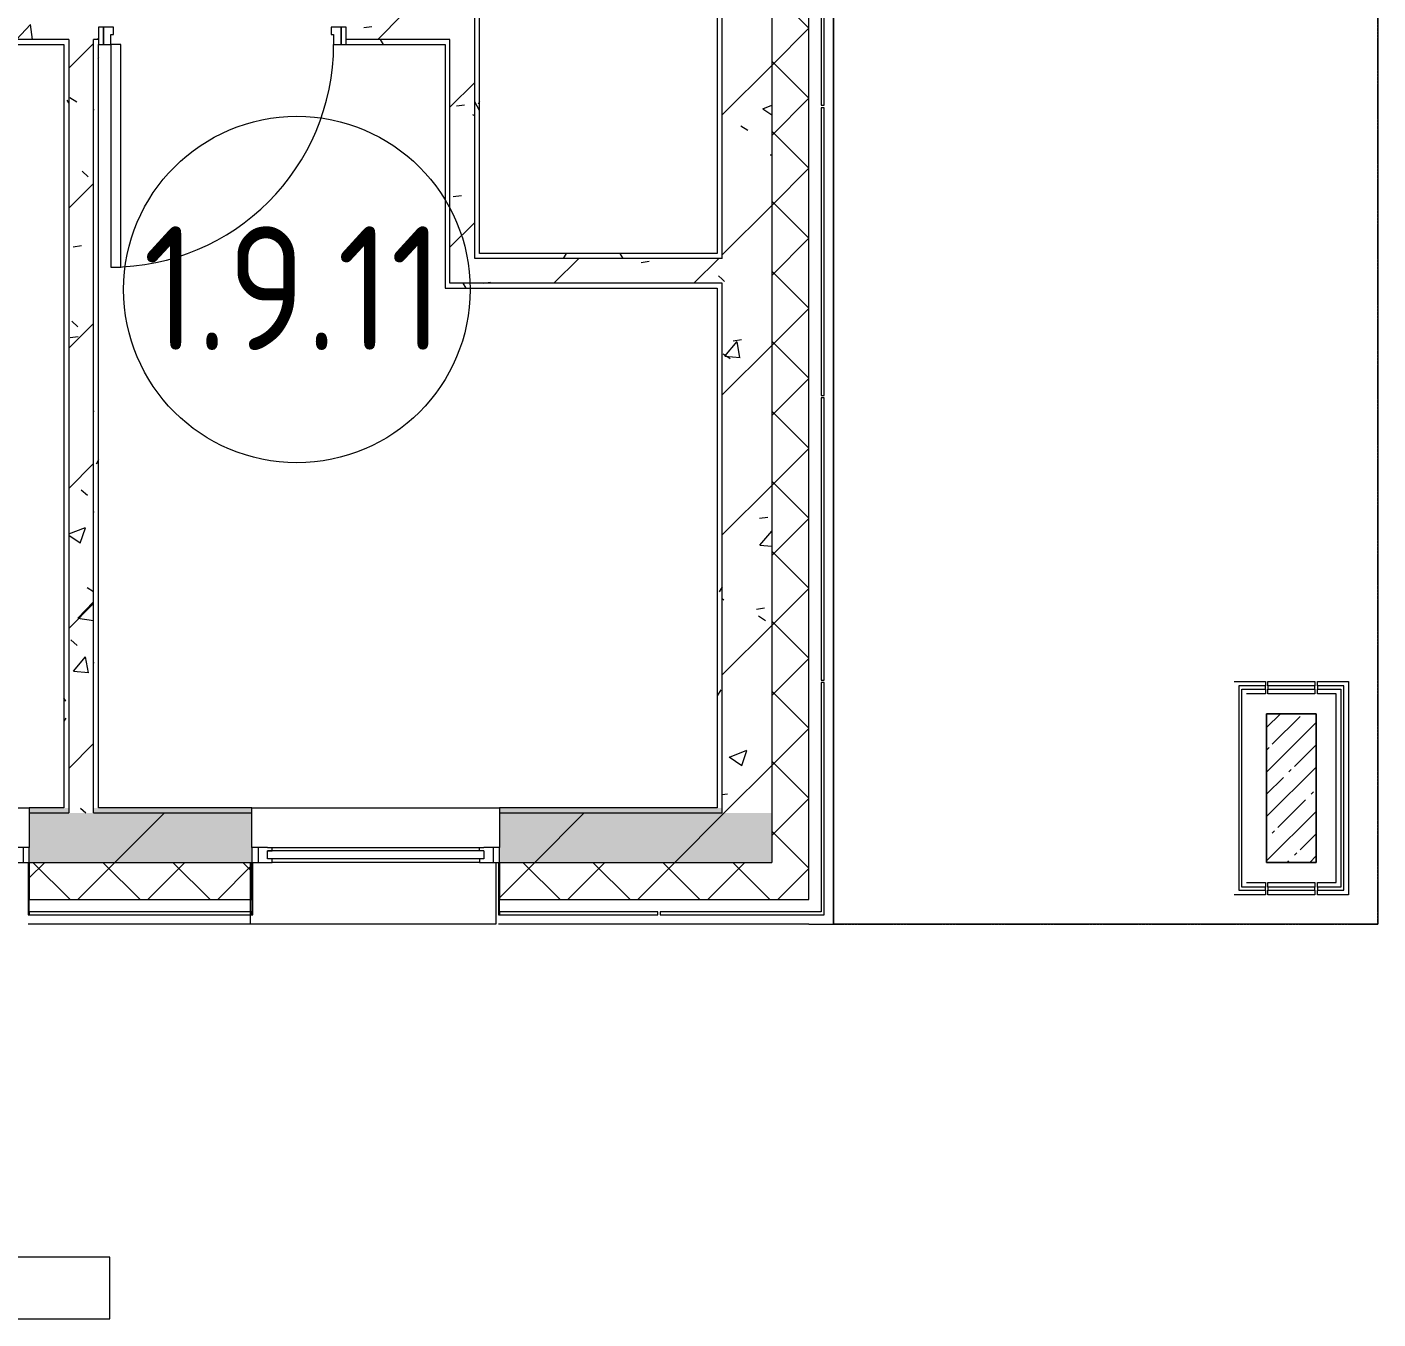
# Model space of a CAD drawing. Header units: millimetres. Extents: x -500089 to 1469082, y -290736 to 166440.
# Drawn here: x 1219145 to 1224604, y -75815 to -70595 of the extents above; entities that cross this region are included whole.
import ezdxf

# ---------------------------------------------------------------- set-up
doc = ezdxf.new("R2010")
doc.units = ezdxf.units.MM
doc.linetypes.add('ASVP_Штриховая_ш3 п1_5', pattern=[4.5, 3, -1.5])
for name, color, linetype, lineweight in [('_ Окна', 7, 'Continuous', 0), ('Витраж', 7, 'Continuous', 0), ('Двери', 7, 'Continuous', 0), ('Линии', 7, 'Continuous', 0), ('Марки помещений', 7, 'Continuous', 0), ('Несущие колонны', 7, 'Continuous', 0), ('Окна', 7, 'Continuous', 0), ('Стены', 7, 'Continuous', 0), ('Стены наружные', 7, 'Continuous', 0), ('Стены несущие', 7, 'Continuous', 0), ('Стены отделка', 7, 'Continuous', 0), ('Стены штриховка', 7, 'Continuous', 0)]:
    doc.layers.add(name, color=color, linetype=linetype, lineweight=lineweight)
doc.styles.add('GOST Common_1', font='', dxfattribs={"width": 0.9, "height": 700})
doc.styles.get('GOST Common_1').set_extended_font_data('GOST Common')
pattern_1 = [(0, (1111853.59, -73570.49), (812.8, 203.2), [67.056, -542.544, 67.056, -542.544, -3251.2]), (0, (1111853.59, -73570.49), (812.8, 203.2), [-1219.2, 67.056, -1152.144, 67.056, -542.544, -1422.4]), (0, (1111853.59, -73570.49), (812.8, 203.2), [-3048, 67.056, -339.344, 67.056, -948.944]), (120, (1112158.39, -73468.89), (-582.37636, 602.30545), [67.056, -542.544, 67.056, -542.544, -3251.2]), (120, (1112158.39, -73468.89), (-582.37636, 602.30545), [-1219.2, 67.056, -1152.144, 67.056, -542.544, -1422.4]), (120, (1112158.39, -73468.89), (-582.37636, 602.30545), [-3048, 67.056, -339.344, 67.056, -948.944]), (240, (1112259.99, -73062.49), (-230.42364, -805.50545), [67.056, -542.544, 67.056, -542.544, -3251.2]), (240, (1112259.99, -73062.49), (-230.42364, -805.50545), [-1219.2, 67.056, -1152.144, 67.056, -542.544, -1422.4]), (240, (1112259.99, -73062.49), (-230.42364, -805.50545), [-3048, 67.056, -339.344, 67.056, -948.944])]
pattern_2 = [(45, (1111853.6, -73570.5), (-282.8427, 282.8427), [])]
pattern_3 = [(50, (1111853.6, -73570.5), (728.7365, -63.7558), [76.2, -838.2]), (355, (1111853.6, -73570.5), (-140.9716, 764.2276), [60.96, -670.56]), (100.451, (1111914.3, -73575.8), (587.77, 700.4668), [64.76, -712.36]), (46.184, (1111853.6, -73367.3), (1084.316, -168.171), [114.3, -1257.3]), (96.636, (1111943.9, -73381.3), (949.61, 989.71), [97.14, -1068.54]), (351.184, (1111853.6, -73367.3), (949.62, 989.701), [91.44, -1005.84]), (21, (1111955.2, -73418.1), (606.458, -409.0606), [76.2, -838.2]), (326, (1111955.2, -73418.1), (247.2083, 736.753), [60.96, -670.56]), (71.451, (1112005.7, -73452.2), (853.6683, 327.6855), [64.76, -712.36]), (37.5, (1111853.59, -73570.5), (12.3547, 338.2201), [33.528, -628.904, 33.528, -647.192, -673.1]), (37.5, (1111853.59, -73570.5), (12.3547, 338.2201), [-1343.152, 33.528, -639.572]), (7.5, (1111853.6, -73570.5), (267.2789, 400.7221), [33.528, -354.584, 33.528, -613.664, -256.54]), (7.5, (1111853.6, -73570.5), (267.2789, 400.7221), [-1035.304, 33.528, -223.012]), (327.5, (1111627.02, -73570.5), (542.3633, -22.91534), [33.528, -220.472, 33.528, -758.952, -1051.56]), (327.5, (1111627.02, -73570.5), (542.3633, -22.91534), [-1046.48, 33.528, -1018.032]), (317.5, (1111525.4, -73570.5), (592.517, 101.7071), [33.528, -296.672, 33.528, -492.76, -746.76]), (317.5, (1111525.4, -73570.5), (592.517, 101.7071), [-856.488, 33.528, -713.232])]
pattern_4 = [(45, (1111853.59, -73570.49), (-141.42136, 141.42136), []), (135, (1111853.59, -73570.49), (-141.42136, -141.42136), [])]

# ---------------------------------------------------------------- blocks, each defined once
blk = doc.blocks.new('Прямоугольный импост - 30х300 мм _Отлив_ Серый-2983340-З Этаж 01')
at = {"layer": 'Витраж'}
for p, q in [((104394, -650), (104394, -400)), ((105386, -400), (105386, -650)), ((105386, -650), (104394, -650))]:
    blk.add_line(p, q, dxfattribs=at)
blk = doc.blocks.new('Прямоугольный импост - 5х250 мм _наружный откос_ Серый-2984104-З Этаж 01')
at = {"layer": 'Витраж', "lineweight": 18}
for p, q in [((-4, 262.5), (0, 262.5)), ((-4, 50), (-4, 262.5)), ((0, 262.5), (0, 50))]:
    blk.add_line(p, q, dxfattribs=at)
blk = doc.blocks.new('Прямоугольный импост - 5х250 мм _наружный откос_ Серый-2984105-З Этаж 01')
at = {"layer": 'Витраж', "lineweight": 18}
for p, q in [((0, 262.5), (-4, 262.5)), ((-4, 262.5), (-4, 50)), ((0, 50), (0, 262.5))]:
    blk.add_line(p, q, dxfattribs=at)
blk = doc.blocks.new('Прямоугольный импост - 10х50 мм _Воздух_-3042066-З Этаж 01')
at = {"layer": 'Витраж'}
for p, q in [((112505, -500), (112505, -481.3)), ((112505, -481.3), (112581.3, -481.3)), ((112505, -531.3), (112505, -512.5)), ((112631.3, -531.3), (112505, -531.3))]:
    blk.add_line(p, q, dxfattribs=at)
blk = doc.blocks.new('Прямоугольный импост - 10х50 мм _Воздух_-3042067-З Этаж 01')
at = {"layer": 'Витраж'}
for p, q in [((112631.3, 331.2), (112631.3, -531.3)), ((112581.3, -481.3), (112581.3, 281.2))]:
    blk.add_line(p, q, dxfattribs=at)
blk = doc.blocks.new('Прямоугольный импост - 10х50 мм _Воздух_-3042068-З Этаж 01')
at = {"layer": 'Витраж'}
for p, q in [((112218.8, -481.3), (112295, -481.3)), ((112295, -481.3), (112295, -500)), ((112295, -531.3), (112168.8, -531.3)), ((112295, -512.5), (112295, -531.3))]:
    blk.add_line(p, q, dxfattribs=at)
blk = doc.blocks.new('Прямоугольный импост - 10х50 мм _Воздух_-3041853-З Этаж 01')
at = {"layer": 'Витраж'}
for p, q in [((112305, -500), (112305, -481.3)), ((112305, -481.3), (112495, -481.3)), ((112495, -481.3), (112495, -500)), ((112305, -531.3), (112305, -512.5)), ((112495, -531.3), (112305, -531.3)), ((112495, -512.5), (112495, -531.3))]:
    blk.add_line(p, q, dxfattribs=at)
blk = doc.blocks.new('Верх стены приямка 2 - Верх стены приямка 2-3044247-З Этаж 01')
at = {"layer": 'Стены'}
for p, q in [((100875, -650), (100625, -650)), ((100625, -650), (100625, -2245)), ((100875, -1995), (100875, -650)), ((107625, -1995), (100875, -1995)), ((107625, -2245), (107625, -1995)), ((100625, -2245), (107625, -2245))]:
    blk.add_line(p, q, dxfattribs=at)
blk = doc.blocks.new('АР_СОШ_Верзилово_Фасады_rvt-2-З Этаж 01')
at = {"layer": 'Стены наружные'}
for p, q in [((110550, 5000), (110550, -650)), ((108204, -650), (107296, -650)), ((110450, -650), (109196, -650)), ((110450, -650), (110550, -650))]:
    blk.add_line(p, q, dxfattribs=at)
at = {"layer": 'Стены отделка', "lineweight": 9}
for p, q in [((110500, 3798.8), (110500, 2658.8)), ((110512.5, 2658.8), (110512.5, 3798.8)), ((110500, 2658.8), (110512.5, 2658.8)), ((110512.5, 2648.8), (110500, 2648.8)), ((110500, 2648.8), (110500, 1486.3)), ((110512.5, 1486.3), (110512.5, 2648.8)), ((110500, 1486.3), (110512.5, 1486.3)), ((110512.5, 1476.2), (110500, 1476.2)), ((110500, 1476.2), (110500, 336.2)), ((110512.5, 336.2), (110512.5, 1476.2)), ((110500, 336.2), (110512.5, 336.2)), ((110512.5, 326.2), (110500, 326.2)), ((110500, 326.2), (110500, -600)), ((110512.5, -600), (110512.5, 326.2)), ((112295, 312.5), (112187.5, 312.5)), ((112187.5, 312.5), (112187.5, 300)), ((112187.5, 300), (112187.5, -500)), ((112200, -500), (112200, 300)), ((112200, 300), (112295, 300)), ((112295, 300), (112295, 312.5)), ((112495, 312.5), (112305, 312.5)), ((112305, 312.5), (112305, 300)), ((112305, 300), (112495, 300)), ((112495, 300), (112495, 312.5)), ((112612.5, 312.5), (112505, 312.5)), ((112505, 312.5), (112505, 300)), ((112505, 300), (112600, 300)), ((112600, 300), (112600, -500)), ((112612.5, 300), (112612.5, 312.5)), ((112612.5, -512.5), (112612.5, 300)), ((112187.5, -500), (112187.5, -512.5)), ((112187.5, -512.5), (112295, -512.5)), ((112295, -500), (112200, -500)), ((112295, -512.5), (112295, -500)), ((112495, -500), (112305, -500)), ((112305, -500), (112305, -512.5)), ((112305, -512.5), (112495, -512.5)), ((112495, -512.5), (112495, -500)), ((112600, -500), (112505, -500)), ((112505, -500), (112505, -512.5)), ((112505, -512.5), (112600, -512.5)), ((112600, -512.5), (112612.5, -512.5)), ((108200, -600), (107300, -600)), ((107300, -600), (107300, -612.5)), ((108200, -612.5), (108200, -600)), ((109840, -600), (109200, -600)), ((109200, -600), (109200, -612.5)), ((109840, -612.5), (109840, -600)), ((110500, -600), (109850, -600)), ((109850, -600), (109850, -612.5)), ((110512.5, -612.5), (110512.5, -600)), ((107300, -612.5), (108200, -612.5)), ((109200, -612.5), (109840, -612.5)), ((109850, -612.5), (110512.5, -612.5))]:
    blk.add_line(p, q, dxfattribs=at)
at = {"lineweight": 9, "rotation": 180}
for name, p in [('Прямоугольный импост - 10х50 мм _Воздух_-3042066-З Этаж 01', (224800, -200)), ('Прямоугольный импост - 10х50 мм _Воздух_-3041853-З Этаж 01', (224800, -200)), ('Прямоугольный импост - 10х50 мм _Воздух_-3042068-З Этаж 01', (224800, -200)), ('Прямоугольный импост - 5х250 мм _наружный откос_ Серый-2984105-З Этаж 01', (108200, -350))]:
    blk.add_blockref(name, p, dxfattribs=at)
at = {"lineweight": 9}
for name, p in [('Прямоугольный импост - 10х50 мм _Воздух_-3042067-З Этаж 01', (0, 0)), ('Прямоугольный импост - 30х300 мм _Отлив_ Серый-2983340-З Этаж 01', (3800, 0)), ('Прямоугольный импост - 10х50 мм _Воздух_-3042068-З Этаж 01', (0, 0)), ('Прямоугольный импост - 10х50 мм _Воздух_-3041853-З Этаж 01', (0, 0)), ('Прямоугольный импост - 10х50 мм _Воздух_-3042066-З Этаж 01', (0, 0)), ('Верх стены приямка 2 - Верх стены приямка 2-3044247-З Этаж 01', (0, 0))]:
    blk.add_blockref(name, p, dxfattribs=at)
at = {"lineweight": 9, "extrusion": (0, 0, -1), "rotation": 180}
for p in [(-107300, -350), (-109200, -350)]:
    blk.add_blockref('Прямоугольный импост - 5х250 мм _наружный откос_ Серый-2984104-З Этаж 01', p, dxfattribs=at)
blk = doc.blocks.new('ADSK_КолоннаЖБ_Прямоугольная - 200x600 мм-V325-З Этаж 01')
at = {"layer": 'Несущие колонны'}
h = blk.add_hatch(dxfattribs=at)
h.set_pattern_fill('FP_113', color=256, style=0, pattern_type=2)
h.set_pattern_definition([(315, (100, 112400), (89.80256, 89.80256), []), (315, (100, 112310.2), (89.80256, 89.80256), [158.75, -31.75, 13.411, -18.339])])
h.paths.add_polyline_path([(-300, -100), (300, -100), (300, 100), (-300, 100)], flags=0)
at = {"layer": 'Несущие колонны', "lineweight": 18}
for p, q in [((-300, -100), (-300, 100)), ((-300, 100), (300, 100)), ((300, 100), (-300, 100)), ((-300, 100), (-300, -100)), ((300, 100), (300, -100)), ((300, -100), (300, 100)), ((300, -100), (-300, -100)), ((-300, -100), (300, -100))]:
    blk.add_line(p, q, dxfattribs=at)
blk = doc.blocks.new('ASVP_ДверьДеревянная_1 полотно - Входная_внутр_ 900х2000h_полотно_ Г Л _850 в чистоте_-4213429-З Этаж 01')
at = {"layer": 'Двери', "lineweight": 18}
for p, q in [((450, 970), (410, 970)), ((410, 970), (410, 70)), ((450, 70), (450, 970)), ((-480, 70), (-500, 70)), ((-500, 70), (-500, 0)), ((-450, 70), (-480, 70)), ((-480, 70), (-480, 0)), ((-480, 0), (-480, 70)), ((-450, 30), (-450, 70)), ((410, 70), (450, 70)), ((480, 70), (450, 70)), ((450, 70), (450, 30)), ((480, 0), (480, 70)), ((500, 70), (480, 70)), ((480, 70), (480, 0)), ((500, 0), (500, 70)), ((-500, 0), (-480, 0)), ((-480, 0), (-440, 0)), ((-440, 30), (-450, 30)), ((-440, 0), (-440, 30)), ((450, 30), (440, 30)), ((440, 30), (440, 0)), ((440, 0), (480, 0)), ((480, 0), (500, 0))]:
    blk.add_line(p, q, dxfattribs=at)
at = {"layer": 'Двери'}
blk.add_arc((450, 70), 900, 90, 180, dxfattribs=at)
blk = doc.blocks.new('Окно_ПВХ_1Створка - ОП_2000_h_х1000_1ст Серый-3674687-З Этаж 01')
at = {"layer": '_ Окна'}
for p, q in [((-419, 110), (-500, 110)), ((-500, 110), (-500, 50)), ((-475, 50), (-475, 110)), ((-419, 96), (-419, 110)), ((419, 110), (419, 96)), ((500, 110), (419, 110)), ((475, 50), (475, 110)), ((500, 50), (500, 110)), ((-437, 64), (-437, 96)), ((-437, 96), (-419, 96)), ((-437, 64), (437, 64)), ((-437, 64), (-419, 64)), ((-419, 96), (419, 96)), ((-419, 64), (-419, 50)), ((419, 96), (437, 96)), ((419, 64), (419, 50)), ((437, 64), (419, 64)), ((437, 96), (437, 64)), ((-500, 50), (-437, 50)), ((-419, 50), (-437, 50)), ((437, 50), (419, 50)), ((437, 50), (500, 50))]:
    blk.add_line(p, q, dxfattribs=at)
at = {"layer": 'Окна'}
for p, q in [((-419, 110), (419, 110)), ((419, 50), (-419, 50))]:
    blk.add_line(p, q, dxfattribs=at)
blk = doc.blocks.new('ASVP_Марка_Помещение_ОдноЗначение - Номер-684784-З Этаж 01')
at = {"layer": 'Марки помещений'}
blk.add_circle((0, 0), 3.5, dxfattribs=at)

msp = doc.modelspace()

# ---------------------------------------------------------------- hatches: boundary and pattern name
at = {"layer": 'Стены штриховка'}
h = msp.add_hatch(dxfattribs=at)
h.set_pattern_fill('FP_174', color=256, style=0, pattern_type=2)
h.set_pattern_definition(pattern_1)
h.paths.add_polyline_path([(1221953.586, -73750.488), (1221953.586, -71630.488), (1221933.586, -71630.488), (1221933.586, -73750.488), (1221944.657, -73750.488)], flags=0)
h.paths.add_polyline_path([(1221933.586, -71530.488), (1221953.586, -71530.488), (1221953.586, -69295.488), (1221933.586, -69295.488), (1221933.586, -71510.488)], flags=0)
h.paths.add_polyline_path([(1221953.586, -69195.488), (1221953.586, -69095.488), (1221933.586, -69175.488), (1221933.586, -69195.488)], flags=0)
h.paths.add_polyline_path([(1221933.586, -69095.488), (1221953.586, -69095.488), (1221953.586, -68570.488), (1221933.586, -68570.488)], flags=0)
h.paths.add_polyline_path([(1221953.586, -66820.488), (1221953.586, -66720.488), (1221933.586, -66720.488), (1221951.086, -66807.988)], flags=0)
h.paths.add_polyline_path([(1221933.586, -67420.488), (1221953.586, -67420.488), (1221953.586, -66820.488), (1221933.586, -66820.488), (1221933.586, -67079.17)], flags=0)
h.paths.add_polyline_path([(1221953.586, -66620.488), (1221953.586, -66220.488), (1221933.586, -66220.488), (1221933.586, -66620.488)], flags=0)
h.paths.add_polyline_path([(1221953.586, -65220.488), (1221952.549, -64600.488), (1221933.586, -64600.488), (1221933.586, -65220.488)], flags=0)
h = msp.add_hatch(dxfattribs=at)
h.set_pattern_fill('FP_201', color=256, style=0, pattern_type=2)
h.set_pattern_definition(pattern_2)
h.paths.add_polyline_path([(1222153.586, -73770.488), (1222153.586, -68570.488), (1221953.586, -68570.488), (1221953.586, -73770.488), (1222153.007, -73770.488)], flags=0)
h.paths.add_polyline_path([(1222063.586, -67420.488), (1222153.586, -67420.488), (1222153.586, -66220.488), (1221953.586, -66220.488), (1221953.586, -67420.488), (1222037.385, -67420.488)], flags=0)
h.paths.add_polyline_path([(1221953.586, -65220.488), (1222153.586, -65220.488), (1222153.586, -64620.488), (1221953.586, -64620.488), (1221953.586, -65028.749)], flags=0)
h = msp.add_hatch(dxfattribs=at)
h.set_pattern_fill('FP_31', color=256, style=0, pattern_type=2)
h.set_pattern_definition(pattern_3)
h.paths.add_polyline_path([(1222153.586, -73770.488), (1222153.586, -68570.488), (1221953.586, -68570.488), (1221953.586, -73770.488), (1222153.007, -73770.488)], flags=0)
h.paths.add_polyline_path([(1222063.586, -67420.488), (1222153.586, -67420.488), (1222153.586, -66220.488), (1221953.586, -66220.488), (1221953.586, -67420.488), (1222037.385, -67420.488)], flags=0)
h.paths.add_polyline_path([(1221953.586, -65220.488), (1222153.586, -65220.488), (1222153.586, -64620.488), (1221953.586, -64620.488), (1221953.586, -65028.749)], flags=0)
h = msp.add_hatch(dxfattribs=at)
h.set_pattern_fill('FP_32', color=256, style=0, pattern_type=2)
h.set_pattern_definition(pattern_4)
h.paths.add_polyline_path([(1222153.586, -74120.488), (1222303.586, -74120.488), (1222303.586, -68570.488), (1222153.586, -68570.488), (1222153.586, -74070.488)], flags=0)
h.paths.add_polyline_path([(1222303.586, -67420.488), (1222303.586, -66220.488), (1222153.586, -66220.488), (1222153.586, -67420.488)], flags=0)
h.paths.add_polyline_path([(1222173.586, -65220.488), (1222303.586, -65220.488), (1222303.586, -64820.488), (1222153.586, -64820.488), (1222153.586, -65220.488)], flags=0)
h = msp.add_hatch(dxfattribs=at)
h.set_pattern_fill('FP_174', color=256, style=0, pattern_type=2)
h.set_pattern_definition(pattern_1)
h.paths.add_polyline_path([(1220833.586, -71650.488), (1220853.586, -71650.488), (1220853.586, -70645.488), (1220833.586, -70645.488), (1220833.586, -71630.488)], flags=0)
h.paths.add_polyline_path([(1220842.286, -70545.488), (1220853.586, -70545.488), (1220853.586, -69315.488), (1220833.586, -69315.488), (1220833.586, -70545.488)], flags=0)
h = msp.add_hatch(dxfattribs=at)
h.set_pattern_fill('FP_201', color=256, style=0, pattern_type=2)
h.set_pattern_definition(pattern_2)
h.paths.add_polyline_path([(1220853.586, -71630.488), (1220953.586, -71630.488), (1220953.586, -69295.488), (1220853.586, -69295.488), (1220853.586, -71530.488)], flags=0)
h = msp.add_hatch(dxfattribs=at)
h.set_pattern_fill('FP_31', color=256, style=0, pattern_type=2)
h.set_pattern_definition(pattern_3)
h.paths.add_polyline_path([(1220853.586, -71630.488), (1220953.586, -71630.488), (1220953.586, -69295.488), (1220853.586, -69295.488), (1220853.586, -71530.488)], flags=0)
h = msp.add_hatch(dxfattribs=at)
h.set_pattern_fill('FP_174', color=256, style=0, pattern_type=2)
h.set_pattern_definition(pattern_1)
h.paths.add_polyline_path([(1220953.586, -71530.488), (1220973.586, -71530.488), (1220973.586, -69315.488), (1220953.586, -69315.488), (1220953.586, -71395.404)], flags=0)
h = msp.add_hatch(dxfattribs=at)
h.set_pattern_fill('FP_201', color=256, style=0, pattern_type=2)
h.set_pattern_definition(pattern_2)
h.paths.add_polyline_path([(1220853.586, -70645.488), (1220853.586, -70545.488), (1220433.586, -70545.488), (1220433.586, -70645.488), (1220833.586, -70645.488)], flags=0)
h.paths.add_polyline_path([(1215723.585, -70645.488), (1215823.585, -70645.488), (1215823.585, -70545.488), (1215703.585, -70545.488), (1215703.585, -70645.488)], flags=0)
h.paths.add_polyline_path([(1217410.854, -70645.488), (1219433.586, -70645.488), (1219433.586, -70545.488), (1216823.585, -70545.488), (1216823.585, -70645.488)], flags=0)
h = msp.add_hatch(dxfattribs=at)
h.set_pattern_fill('FP_31', color=256, style=0, pattern_type=2)
h.set_pattern_definition(pattern_3)
h.paths.add_polyline_path([(1220853.586, -70645.488), (1220853.586, -70545.488), (1220433.586, -70545.488), (1220433.586, -70645.488), (1220833.586, -70645.488)], flags=0)
h.paths.add_polyline_path([(1215723.585, -70645.488), (1215823.585, -70645.488), (1215823.585, -70545.488), (1215703.585, -70545.488), (1215703.585, -70645.488)], flags=0)
h.paths.add_polyline_path([(1217410.854, -70645.488), (1219433.586, -70645.488), (1219433.586, -70545.488), (1216823.585, -70545.488), (1216823.585, -70645.488)], flags=0)
h = msp.add_hatch(dxfattribs=at)
h.set_pattern_fill('FP_174', color=256, style=0, pattern_type=2)
h.set_pattern_definition(pattern_1)
h.paths.add_polyline_path([(1219433.586, -70665.488), (1219433.586, -70645.488), (1219413.586, -70645.488), (1219413.586, -70665.488)], flags=0)
h.paths.add_polyline_path([(1217804.901, -70665.488), (1219313.586, -70665.488), (1219313.586, -70645.488), (1216823.585, -70645.488), (1216823.585, -70665.488), (1217439.927, -70665.488)], flags=0)
h.paths.add_polyline_path([(1215823.585, -70665.488), (1215823.585, -70645.488), (1215723.585, -70645.488), (1215723.585, -70665.488)], flags=0)
h.paths.add_polyline_path([(1220433.586, -70665.488), (1220833.586, -70665.488), (1220833.171, -70645.488), (1220433.586, -70645.488)], flags=0)
h = msp.add_hatch(dxfattribs=at)
h.set_pattern_fill('FP_174', color=256, style=0, pattern_type=2)
h.set_pattern_definition(pattern_1)
h.paths.add_polyline_path([(1219313.586, -73750.488), (1219313.586, -70665.488), (1219293.586, -70665.488), (1219293.586, -73750.488)], flags=0)
h = msp.add_hatch(dxfattribs=at)
h.set_pattern_fill('FP_201', color=256, style=0, pattern_type=2)
h.set_pattern_definition(pattern_2)
h.paths.add_polyline_path([(1219313.586, -73770.488), (1219413.586, -73770.488), (1219413.586, -70645.488), (1219313.586, -70645.488), (1219313.586, -73750.488)], flags=0)
h = msp.add_hatch(dxfattribs=at)
h.set_pattern_fill('FP_31', color=256, style=0, pattern_type=2)
h.set_pattern_definition(pattern_3)
h.paths.add_polyline_path([(1219313.586, -73770.488), (1219413.586, -73770.488), (1219413.586, -70645.488), (1219313.586, -70645.488), (1219313.586, -73750.488)], flags=0)
h = msp.add_hatch(dxfattribs=at)
h.set_pattern_fill('FP_174', color=256, style=0, pattern_type=2)
h.set_pattern_definition(pattern_1)
h.paths.add_polyline_path([(1219413.586, -73750.488), (1219433.586, -73750.488), (1219433.586, -70665.488), (1219413.586, -70665.488), (1219413.586, -73658.429)], flags=0)
h = msp.add_hatch(dxfattribs=at)
h.set_pattern_fill('FP_174', color=256, style=0, pattern_type=2)
h.set_pattern_definition(pattern_1)
h.paths.add_polyline_path([(1221933.586, -71530.488), (1221933.586, -71510.488), (1220973.586, -71510.488), (1220973.768, -71530.488), (1221853.697, -71530.488)], flags=0)
h = msp.add_hatch(dxfattribs=at)
h.set_pattern_fill('FP_201', color=256, style=0, pattern_type=2)
h.set_pattern_definition(pattern_2)
h.paths.add_polyline_path([(1221946.829, -71630.488), (1221953.586, -71630.488), (1221953.586, -71530.488), (1220953.586, -71530.488), (1220953.586, -71630.488), (1221933.586, -71630.488)], flags=0)
h = msp.add_hatch(dxfattribs=at)
h.set_pattern_fill('FP_31', color=256, style=0, pattern_type=2)
h.set_pattern_definition(pattern_3)
h.paths.add_polyline_path([(1221946.829, -71630.488), (1221953.586, -71630.488), (1221953.586, -71530.488), (1220953.586, -71530.488), (1220953.586, -71630.488), (1221933.586, -71630.488)], flags=0)
h = msp.add_hatch(dxfattribs=at)
h.set_pattern_fill('FP_174', color=256, style=0, pattern_type=2)
h.set_pattern_definition(pattern_1)
h.paths.add_polyline_path([(1221933.586, -71650.488), (1221933.586, -71630.488), (1220853.586, -71630.488), (1220854, -71650.488), (1221290.221, -71650.488)], flags=0)
h = msp.add_hatch(dxfattribs=at)
h.set_pattern_fill('FP_174', color=256, style=0, pattern_type=2)
h.set_pattern_definition(pattern_1)
h.paths.add_polyline_path([(1221953.586, -73770.488), (1221953.586, -73750.488), (1221053.586, -73750.488), (1221053.586, -73770.488), (1221865.66, -73770.488)], flags=0)
h.paths.add_polyline_path([(1188853.585, -73770.488), (1188853.585, -73750.488), (1188653.585, -73750.488), (1188653.585, -73770.488)], flags=0)
h.paths.add_polyline_path([(1194053.585, -73770.488), (1194253.585, -73770.488), (1194253.585, -73750.488), (1194053.585, -73750.488)], flags=0)
h.paths.add_polyline_path([(1194653.585, -73770.488), (1194853.585, -73770.488), (1194853.585, -73750.488), (1194653.585, -73750.488), (1194653.585, -73765.488)], flags=0)
h.paths.add_polyline_path([(1199038.585, -73770.488), (1199553.585, -73770.488), (1199553.585, -73750.488), (1199038.585, -73750.488)], flags=0)
h.paths.add_polyline_path([(1219413.586, -73770.488), (1220053.586, -73770.488), (1220053.586, -73750.488), (1219413.586, -73750.488)], flags=0)
h.paths.add_polyline_path([(1199673.585, -73770.488), (1200233.585, -73770.488), (1200233.585, -73750.488), (1199653.585, -73750.488), (1199653.585, -73770.488)], flags=0)
h.paths.add_polyline_path([(1219313.586, -73770.488), (1219313.586, -73750.488), (1219153.586, -73750.488), (1219153.586, -73770.488), (1219293.586, -73770.488)], flags=0)
h.paths.add_polyline_path([(1200673.585, -73770.488), (1200853.585, -73770.488), (1200853.585, -73750.488), (1200673.585, -73750.488)], flags=0)
h.paths.add_polyline_path([(1218018.803, -73770.488), (1218153.586, -73770.488), (1218153.586, -73750.488), (1217253.586, -73750.488), (1217253.586, -73770.488), (1217997.064, -73770.488)], flags=0)
h.paths.add_polyline_path([(1206834.704, -73770.488), (1207053.585, -73770.488), (1207053.585, -73750.488), (1206673.585, -73750.488), (1206673.585, -73770.488)], flags=0)
h.paths.add_polyline_path([(1208753.585, -73770.488), (1209368.585, -73770.488), (1209368.585, -73750.488), (1208753.585, -73750.488)], flags=0)
h.paths.add_polyline_path([(1215730.424, -73770.488), (1216253.586, -73770.488), (1216253.586, -73750.488), (1215703.585, -73750.488), (1215703.585, -73770.488), (1215723.585, -73770.488)], flags=0)
h.paths.add_polyline_path([(1210103.585, -73770.488), (1210103.585, -73750.488), (1209468.585, -73750.488), (1209468.585, -73770.488), (1209488.585, -73770.488)], flags=0)
h.paths.add_polyline_path([(1215603.585, -73770.488), (1215603.585, -73750.488), (1214903.585, -73750.488), (1214903.585, -73770.488), (1215583.585, -73770.488)], flags=0)
h.paths.add_polyline_path([(1188253.585, -73770.488), (1188253.585, -73750.488), (1188053.585, -73750.488), (1188053.585, -73770.488)], flags=0)
h.paths.add_polyline_path([(1212283.585, -73770.488), (1212283.585, -73750.488), (1211803.585, -73750.488), (1211803.585, -73770.488)], flags=0)
h.paths.add_polyline_path([(1212778.585, -73770.488), (1213203.585, -73770.488), (1213203.585, -73750.488), (1212723.585, -73750.488), (1212723.585, -73770.488)], flags=0)
h = msp.add_hatch(dxfattribs=at)
h.set_pattern_fill('FP_201', color=256, style=0, pattern_type=2)
h.set_pattern_definition(pattern_2)
h.paths.add_polyline_path([(1188053.585, -73970.488), (1188253.585, -73970.488), (1188253.585, -73770.488), (1188053.585, -73770.488)], flags=0)
h.paths.add_polyline_path([(1209058.616, -73970.488), (1210103.585, -73970.488), (1210103.585, -73770.488), (1208753.585, -73770.488), (1208753.585, -73970.488)], flags=0)
h.paths.add_polyline_path([(1188653.585, -73970.488), (1188853.585, -73970.488), (1188853.585, -73770.488), (1188653.585, -73770.488), (1188653.585, -73920.488)], flags=0)
h.paths.add_polyline_path([(1221953.586, -73970.488), (1222153.585, -73970.487), (1222153.586, -73770.488), (1221053.586, -73770.488), (1221053.586, -73970.488), (1221290.221, -73970.488)], flags=0)
h.paths.add_polyline_path([(1212703.585, -73970.488), (1213203.585, -73970.488), (1213203.585, -73770.488), (1212703.585, -73770.488), (1212703.585, -73940.185)], flags=0)
h.paths.add_polyline_path([(1206653.585, -73970.488), (1207053.585, -73970.488), (1207053.585, -73770.488), (1206653.585, -73770.488)], flags=0)
h.paths.add_polyline_path([(1194053.585, -73970.488), (1194253.585, -73970.488), (1194253.585, -73770.488), (1194053.585, -73770.488)], flags=0)
h.paths.add_polyline_path([(1200853.585, -73970.488), (1200853.585, -73770.488), (1200653.585, -73770.488), (1200653.585, -73970.488)], flags=0)
h.paths.add_polyline_path([(1214903.585, -73970.488), (1216253.586, -73970.488), (1216253.586, -73770.488), (1214903.585, -73770.488), (1214903.585, -73956.488)], flags=0)
h.paths.add_polyline_path([(1194653.585, -73970.488), (1194853.585, -73970.488), (1194853.585, -73770.488), (1194653.585, -73770.488), (1194653.585, -73920.488)], flags=0)
h.paths.add_polyline_path([(1200253.585, -73970.488), (1200253.585, -73770.488), (1199038.585, -73770.488), (1199038.585, -73970.488), (1200162.896, -73970.488)], flags=0)
h.paths.add_polyline_path([(1211803.585, -73970.488), (1212303.585, -73970.488), (1212303.585, -73770.488), (1211803.585, -73770.488), (1211803.585, -73956.488)], flags=0)
h.paths.add_polyline_path([(1220053.586, -73970.488), (1220053.586, -73770.488), (1219153.586, -73770.488), (1219153.586, -73970.488)], flags=0)
h = msp.add_hatch(dxfattribs=at)
h.set_pattern_fill('FP_31', color=256, style=0, pattern_type=2)
h.set_pattern_definition(pattern_3)
h.paths.add_polyline_path([(1188053.585, -73970.488), (1188253.585, -73970.488), (1188253.585, -73770.488), (1188053.585, -73770.488)], flags=0)
h.paths.add_polyline_path([(1209058.616, -73970.488), (1210103.585, -73970.488), (1210103.585, -73770.488), (1208753.585, -73770.488), (1208753.585, -73970.488)], flags=0)
h.paths.add_polyline_path([(1188653.585, -73970.488), (1188853.585, -73970.488), (1188853.585, -73770.488), (1188653.585, -73770.488), (1188653.585, -73920.488)], flags=0)
h.paths.add_polyline_path([(1221953.586, -73970.488), (1222153.585, -73970.487), (1222153.586, -73770.488), (1221053.586, -73770.488), (1221053.586, -73970.488), (1221290.221, -73970.488)], flags=0)
h.paths.add_polyline_path([(1212703.585, -73970.488), (1213203.585, -73970.488), (1213203.585, -73770.488), (1212703.585, -73770.488), (1212703.585, -73940.185)], flags=0)
h.paths.add_polyline_path([(1206653.585, -73970.488), (1207053.585, -73970.488), (1207053.585, -73770.488), (1206653.585, -73770.488)], flags=0)
h.paths.add_polyline_path([(1194053.585, -73970.488), (1194253.585, -73970.488), (1194253.585, -73770.488), (1194053.585, -73770.488)], flags=0)
h.paths.add_polyline_path([(1200853.585, -73970.488), (1200853.585, -73770.488), (1200653.585, -73770.488), (1200653.585, -73970.488)], flags=0)
h.paths.add_polyline_path([(1214903.585, -73970.488), (1216253.586, -73970.488), (1216253.586, -73770.488), (1214903.585, -73770.488), (1214903.585, -73956.488)], flags=0)
h.paths.add_polyline_path([(1194653.585, -73970.488), (1194853.585, -73970.488), (1194853.585, -73770.488), (1194653.585, -73770.488), (1194653.585, -73920.488)], flags=0)
h.paths.add_polyline_path([(1200253.585, -73970.488), (1200253.585, -73770.488), (1199038.585, -73770.488), (1199038.585, -73970.488), (1200162.896, -73970.488)], flags=0)
h.paths.add_polyline_path([(1211803.585, -73970.488), (1212303.585, -73970.488), (1212303.585, -73770.488), (1211803.585, -73770.488), (1211803.585, -73956.488)], flags=0)
h.paths.add_polyline_path([(1220053.586, -73970.488), (1220053.586, -73770.488), (1219153.586, -73770.488), (1219153.586, -73970.488)], flags=0)
h = msp.add_hatch(dxfattribs=at)
h.set_pattern_fill('FP_32', color=256, style=0, pattern_type=2)
h.set_pattern_definition(pattern_4)
h.paths.add_polyline_path([(1217954.336, -74120.488), (1218153.586, -74120.488), (1218153.586, -73970.488), (1217253.586, -73970.488), (1217253.586, -74120.488), (1217653.585, -74120.488)], flags=0)
h.paths.add_polyline_path([(1213203.585, -74120.488), (1213203.585, -73970.488), (1212778.585, -73970.488), (1212778.585, -74120.488)], flags=0)
h.paths.add_polyline_path([(1221953.586, -74120.488), (1222153.585, -74120.488), (1222153.585, -73970.488), (1221053.586, -73970.488), (1221053.586, -74120.488), (1221290.221, -74120.488)], flags=0)
h.paths.add_polyline_path([(1214903.585, -74120.488), (1216253.586, -74120.488), (1216253.586, -73970.488), (1214903.585, -73970.488), (1214903.585, -74070.488)], flags=0)
h.paths.add_polyline_path([(1220053.586, -74120.488), (1220053.586, -73970.488), (1219153.586, -73970.488), (1219153.586, -74120.488)], flags=0)

# ---------------------------------------------------------------- linework, layer by layer
at = {"layer": 'Линии'}
for p, q in [((1222403.586, -74220.488), (1222403.586, -65082.988)), ((1224603.586, -65082.988), (1224603.586, -74220.488)), ((1224603.586, -74220.488), (1222403.586, -74220.488))]:
    msp.add_line(p, q, dxfattribs=at)
at = {"layer": 'Линии', "linetype": 'ASVP_Штриховая_ш3 п1_5'}
for p, q in [((1224603.586, -74220.488), (1224603.586, -65082.988)), ((1222403.586, -74220.488), (1224603.586, -74220.488))]:
    msp.add_line(p, q, dxfattribs=at)
at = {"layer": 'Стены наружные'}
for p, q in [((1218153.586, -73750.488), (1219153.586, -73750.488)), ((1220053.586, -73750.488), (1221053.586, -73750.488)), ((1219153.586, -74120.488), (1219149.586, -74120.488)), ((1220057.586, -74120.488), (1220053.586, -74120.488)), ((1221053.586, -74120.488), (1221049.586, -74120.488))]:
    msp.add_line(p, q, dxfattribs=at)
at = {"layer": 'Стены несущие'}
for p, q in [((1222153.586, -68570.488), (1222153.586, -73970.488)), ((1220953.586, -71530.488), (1220953.586, -69295.488)), ((1221953.586, -71530.488), (1221953.586, -69295.488)), ((1219313.586, -70645.488), (1216823.585, -70645.488)), ((1219313.586, -70645.488), (1219313.586, -73770.488)), ((1219433.586, -70645.488), (1219413.586, -70645.488)), ((1219413.586, -73770.488), (1219413.586, -70645.488)), ((1220853.586, -70645.488), (1220433.586, -70645.488)), ((1220853.586, -71630.488), (1220853.586, -70645.488)), ((1221953.586, -71530.488), (1220953.586, -71530.488)), ((1221953.586, -71630.488), (1220853.586, -71630.488)), ((1221953.586, -73770.488), (1221953.586, -71630.488)), ((1219153.586, -73770.488), (1219153.586, -73910.488)), ((1219153.586, -73770.488), (1219313.586, -73770.488)), ((1219413.586, -73770.488), (1220053.586, -73770.488)), ((1220053.586, -73910.488), (1220053.586, -73770.488)), ((1221053.586, -73770.488), (1221053.586, -73910.488)), ((1221053.586, -73770.488), (1221953.586, -73770.488)), ((1219153.586, -73970.488), (1220053.586, -73970.488)), ((1221053.586, -73970.488), (1222153.586, -73970.488))]:
    msp.add_line(p, q, dxfattribs=at)
at = {"layer": 'Стены отделка'}
for p, q in [((1222303.586, -74120.488), (1222303.586, -68570.488)), ((1220973.586, -71510.488), (1220973.586, -69315.488)), ((1221933.586, -69315.488), (1221933.586, -71510.488)), ((1216823.585, -70665.488), (1219293.586, -70665.488)), ((1219293.586, -70665.488), (1219293.586, -73750.488)), ((1219433.586, -73750.488), (1219433.586, -70665.488)), ((1220433.586, -70665.488), (1220833.586, -70665.488)), ((1220833.586, -70665.488), (1220833.586, -71650.488)), ((1221933.586, -71510.488), (1220973.586, -71510.488)), ((1220833.586, -71650.488), (1221933.586, -71650.488)), ((1221933.586, -71650.488), (1221933.586, -73750.488)), ((1219293.586, -73750.488), (1219153.586, -73750.488)), ((1219153.586, -73750.488), (1219153.586, -73770.488)), ((1220053.586, -73750.488), (1219433.586, -73750.488)), ((1220053.586, -73770.488), (1220053.586, -73750.488)), ((1221933.586, -73750.488), (1221053.586, -73750.488)), ((1221053.586, -73750.488), (1221053.586, -73770.488)), ((1219153.586, -73970.488), (1219153.586, -74120.488)), ((1220053.586, -74120.488), (1220053.586, -73970.488)), ((1221053.586, -73970.488), (1221053.586, -74120.488)), ((1219153.586, -74120.488), (1220053.586, -74120.488)), ((1221053.586, -74120.488), (1222303.586, -74120.488))]:
    msp.add_line(p, q, dxfattribs=at)

# ---------------------------------------------------------------- block references
msp.add_blockref('АР_СОШ_Верзилово_Фасады_rvt-2-З Этаж 01', (1111853.585, -73570.488))
at = {"layer": 'Двери', "rotation": 180}
msp.add_blockref('ASVP_ДверьДеревянная_1 полотно - Входная_внутр_ 900х2000h_полотно_ Г Л _850 в чистоте_-4213429-З Этаж 01', (1219933.586, -70595.488), dxfattribs=at)
at = {"layer": 'Марки помещений', "xscale": 199.9999999999999, "yscale": 199.9999999999999, "zscale": 199.9999999999999}
msp.add_blockref('ASVP_Марка_Помещение_ОдноЗначение - Номер-684784-З Этаж 01', (1220235.108, -71656.044), dxfattribs=at)
at = {"layer": 'Несущие колонны', "rotation": 89.99999999999984}
msp.add_blockref('ADSK_КолоннаЖБ_Прямоугольная - 200x600 мм-V325-З Этаж 01', (1224253.586, -73670.488), dxfattribs=at)
at = {"layer": 'Окна', "rotation": 180}
for p in [(1218653.586, -73860.488), (1220553.586, -73860.488)]:
    msp.add_blockref('Окно_ПВХ_1Створка - ОП_2000_h_х1000_1ст Серый-3674687-З Этаж 01', p, dxfattribs=at)

# ---------------------------------------------------------------- texts
at = {"layer": 'Марки помещений', "insert": (1219614.094, -71400.594), "char_height": 500, "width": 1529.61975, "attachment_point": 1, "style": 'GOST Common_1'}
msp.add_mtext('1.9.11', dxfattribs=at)

doc.saveas('drawing.dxf')
